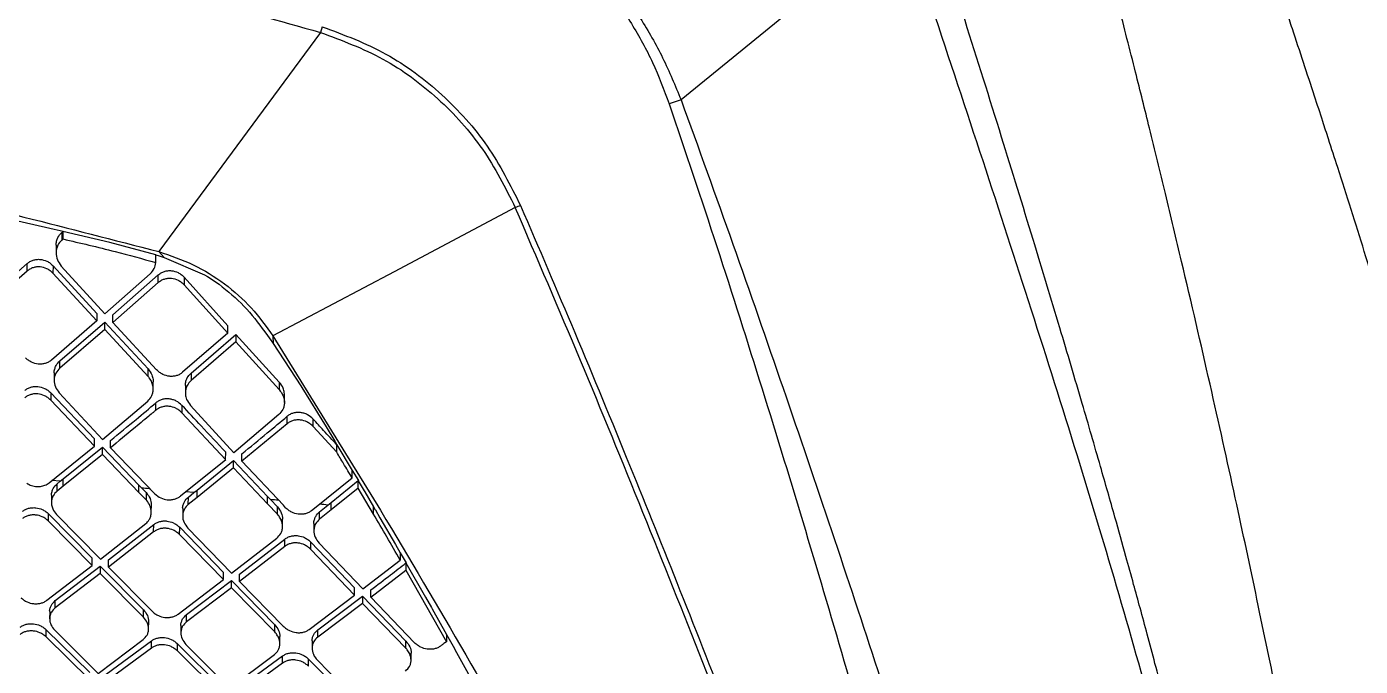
# Model space of a CAD drawing. Extents: x 943 to 1030, y 781 to 934.
# Drawn here: x 1012.041 to 1015.667, y 879.268 to 881.007 of the extents above; entities that cross this region are included whole.
import ezdxf

# ---------------------------------------------------------------- set-up
doc = ezdxf.new("R2010")
doc.units = 0
doc.header["$MEASUREMENT"] = 0
doc.layers.add('1', color=4, linetype='Continuous')

# ---------------------------------------------------------------- blocks, each defined once
blk = doc.blocks.new('AIRA')
at = {"layer": '1', "color": 3, "linetype": 'Continuous', "lineweight": 25}
for p, q in [((71.2456, 78.1326), (70.6428, 77.642)), ((69.6621, 77.8252), (69.2227, 77.2292)), ((69.667, 77.8409), (69.6621, 77.8252)), ((70.6428, 77.642), (70.6104, 77.631)), ((68.8199, 77.3174), (68.9262, 77.293)), ((68.9262, 77.293), (68.9381, 77.2902)), ((68.9381, 77.2902), (68.9623, 77.2846)), ((68.9623, 77.2845), (68.9587, 77.2812)), ((68.9587, 77.2812), (68.9587, 77.2606)), ((68.9621, 77.2843), (68.962, 77.2637)), ((69.0899, 77.2537), (68.9622, 77.2843)), ((68.9435, 77.2465), (68.9434, 77.2259)), ((68.962, 77.2637), (68.9587, 77.2606)), ((69.2147, 77.2202), (69.0899, 77.2537)), ((69.2146, 77.1996), (69.2147, 77.2202)), ((69.2148, 77.2206), (69.2235, 77.2179)), ((69.2227, 77.2292), (69.2375, 77.2133)), ((69.2235, 77.2179), (69.2375, 77.2134)), ((69.2375, 77.2133), (69.3474, 77.1659)), ((68.8644, 77.1762), (68.7411, 77.0677)), ((68.7412, 77.088), (68.8644, 77.1966)), ((68.8644, 77.1762), (68.8644, 77.1966)), ((68.9351, 77.1907), (68.935, 77.1703)), ((69.054, 77.0408), (68.935, 77.1703)), ((68.9351, 77.1908), (69.0541, 77.0611)), ((68.9574, 77.1902), (69.0764, 77.0603)), ((69.0764, 77.0603), (69.1996, 77.1693)), ((69.098, 77.0368), (69.2212, 77.1454)), ((69.0981, 77.0572), (69.2213, 77.1659)), ((69.2212, 77.1454), (69.2213, 77.1659)), ((69.2919, 77.1595), (69.2919, 77.139)), ((69.2919, 77.139), (69.4108, 77.0075)), ((69.292, 77.1596), (69.4109, 77.0279)), ((69.3474, 77.1659), (69.355, 77.1615)), ((69.355, 77.1615), (69.3867, 77.1407)), ((69.0541, 77.0611), (69.054, 77.0408)), ((69.054, 77.0408), (68.9308, 76.9345)), ((68.9537, 76.9326), (69.0757, 77.0377)), ((69.0756, 77.0173), (69.0757, 77.0377)), ((69.0757, 77.0377), (69.1935, 76.9103)), ((69.098, 77.0368), (69.0981, 77.0572)), ((69.2169, 76.9079), (69.098, 77.0368)), ((69.4108, 77.0075), (69.4109, 77.0279)), ((69.0756, 77.0173), (68.9536, 76.9125)), ((69.1934, 76.8901), (69.0756, 77.0173)), ((69.4108, 77.0074), (69.2876, 76.9011)), ((69.3105, 76.899), (69.4325, 77.0041)), ((69.4325, 77.0041), (69.4324, 76.9836)), ((69.5503, 76.8746), (69.4325, 77.0041)), ((69.511, 77.0116), (69.5299, 76.9851)), ((69.5331, 76.9999), (69.8259, 76.526)), ((69.5331, 76.9999), (69.5335, 76.9799)), ((69.4324, 76.9836), (69.3104, 76.8787)), ((69.4324, 76.9836), (69.5502, 76.8543)), ((69.5299, 76.9851), (69.5335, 76.9798)), ((69.5335, 76.9799), (69.6085, 76.8643)), ((68.9536, 76.9125), (68.9537, 76.9326)), ((68.9384, 76.8996), (68.9383, 76.8795)), ((69.1934, 76.8901), (69.1935, 76.9103)), ((69.3105, 76.899), (69.3104, 76.8787)), ((68.9289, 76.8455), (68.9288, 76.8254)), ((68.9289, 76.8455), (69.0478, 76.7205)), ((68.952, 76.8455), (69.0701, 76.7189)), ((69.2074, 76.8554), (69.2075, 76.8756)), ((69.2952, 76.8657), (69.2951, 76.8455)), ((69.5503, 76.8747), (69.5502, 76.8543)), ((69.6085, 76.8643), (69.6113, 76.8597)), ((69.6114, 76.8597), (69.6776, 76.7525)), ((68.9288, 76.8254), (69.0477, 76.7005)), ((69.0701, 76.7189), (69.1925, 76.8228)), ((69.2149, 76.7982), (69.215, 76.8183)), ((69.2857, 76.8113), (69.2856, 76.7911)), ((69.3088, 76.8112), (69.4269, 76.6825)), ((69.5642, 76.8192), (69.5643, 76.8395)), ((69.4045, 76.6642), (69.2856, 76.7911)), ((69.5493, 76.7863), (69.4269, 76.6825)), ((69.5717, 76.7613), (69.5718, 76.7816)), ((69.6424, 76.7536), (69.6425, 76.7739)), ((69.5717, 76.7613), (69.4485, 76.6595)), ((69.7065, 76.6838), (69.6424, 76.7536)), ((69.6776, 76.7525), (69.701, 76.7139)), ((68.9246, 76.6006), (69.0478, 76.7005)), ((68.9628, 76.6114), (69.0695, 76.6979)), ((69.0477, 76.7005), (69.0478, 76.7205)), ((69.0694, 76.6979), (69.1686, 76.5945)), ((69.0694, 76.6779), (69.0695, 76.6979)), ((69.0917, 76.6962), (69.0918, 76.7162)), ((69.701, 76.714), (69.7059, 76.7059)), ((69.7059, 76.7059), (69.7069, 76.7042)), ((69.7065, 76.6838), (69.7066, 76.704)), ((69.7066, 76.704), (69.7486, 76.6341)), ((69.0694, 76.6779), (68.9627, 76.5916)), ((69.1685, 76.5747), (69.0694, 76.6779)), ((69.0917, 76.6962), (69.2107, 76.572)), ((69.2818, 76.5649), (69.4046, 76.6642)), ((69.3268, 76.5809), (69.4263, 76.6612)), ((69.4045, 76.6642), (69.4046, 76.6842)), ((69.4262, 76.6612), (69.5184, 76.5636)), ((69.4262, 76.6412), (69.4263, 76.6612)), ((69.4485, 76.6595), (69.4486, 76.6795)), ((69.4262, 76.6412), (69.3267, 76.561)), ((69.5183, 76.5436), (69.4262, 76.6412)), ((69.4485, 76.6595), (69.5614, 76.5396)), ((69.7485, 76.6139), (69.7486, 76.634)), ((69.7489, 76.6342), (69.7653, 76.6066)), ((68.9163, 76.5953), (68.9246, 76.6006)), ((68.9545, 76.6048), (68.932, 76.6066)), ((68.9462, 76.5784), (68.9463, 76.5982)), ((68.9627, 76.5916), (68.9462, 76.5784)), ((68.9463, 76.5982), (68.9545, 76.6048)), ((68.9546, 76.6049), (68.9628, 76.6114)), ((68.9627, 76.5916), (68.9628, 76.6115)), ((69.1685, 76.5747), (69.1686, 76.5946)), ((69.1686, 76.5945), (69.1764, 76.5865)), ((69.6464, 76.5315), (69.7485, 76.6139)), ((69.6914, 76.5472), (69.7652, 76.6066)), ((69.7649, 76.5863), (69.765, 76.6064)), ((69.765, 76.6065), (69.7811, 76.5792)), ((68.931, 76.5669), (68.9309, 76.5471)), ((69.1764, 76.5865), (69.1884, 76.574)), ((69.1884, 76.574), (69.1883, 76.5541)), ((69.2107, 76.572), (69.2117, 76.571)), ((69.2818, 76.5649), (69.2814, 76.5646)), ((69.3183, 76.5741), (69.2956, 76.5761)), ((69.303, 76.542), (69.3031, 76.5619)), ((69.3267, 76.561), (69.303, 76.542)), ((69.3031, 76.5619), (69.3183, 76.5741)), ((69.3183, 76.5741), (69.3268, 76.5809)), ((69.3267, 76.561), (69.3268, 76.5809)), ((69.5183, 76.5436), (69.5184, 76.5636)), ((69.5184, 76.5636), (69.5263, 76.5552)), ((69.5264, 76.5552), (69.5452, 76.5353)), ((69.7649, 76.5863), (69.6913, 76.5271)), ((69.8065, 76.5158), (69.7649, 76.5863)), ((69.7812, 76.5792), (69.783, 76.5761)), ((69.783, 76.5761), (69.8066, 76.5358)), ((68.9226, 76.4965), (68.9227, 76.5162)), ((68.9227, 76.5163), (69.0417, 76.3956)), ((69.2024, 76.5209), (69.2025, 76.5407)), ((69.2878, 76.5305), (69.2877, 76.5106)), ((69.5451, 76.5153), (69.5183, 76.5436)), ((69.5451, 76.5153), (69.5452, 76.5353)), ((69.5675, 76.5331), (69.5614, 76.5396)), ((69.6382, 76.525), (69.6463, 76.5315)), ((69.6913, 76.5271), (69.6598, 76.502)), ((69.6598, 76.502), (69.6599, 76.522)), ((69.6599, 76.522), (69.6827, 76.5402)), ((69.6827, 76.5402), (69.6914, 76.5472)), ((69.6913, 76.5271), (69.6914, 76.5471)), ((69.8065, 76.5158), (69.8066, 76.5358)), ((69.8066, 76.5358), (69.8115, 76.5274)), ((69.8116, 76.5273), (69.8242, 76.5057)), ((69.0416, 76.376), (68.9226, 76.4965)), ((68.945, 76.5142), (69.0639, 76.3933)), ((69.064, 76.3933), (69.1871, 76.4897)), ((69.0857, 76.3911), (69.2088, 76.4872)), ((69.2087, 76.4674), (69.2088, 76.4872)), ((69.2794, 76.4599), (69.2795, 76.4796)), ((69.2795, 76.4797), (69.3985, 76.3572)), ((69.5592, 76.4817), (69.5593, 76.5016)), ((69.6446, 76.4905), (69.6445, 76.4706)), ((69.8242, 76.5056), (69.8662, 76.4331)), ((69.2087, 76.4674), (69.0856, 76.3714)), ((69.3984, 76.3374), (69.2794, 76.4599)), ((69.3018, 76.4775), (69.4207, 76.3546)), ((69.4208, 76.3546), (69.5439, 76.4504)), ((69.4425, 76.3521), (69.5656, 76.4477)), ((69.5655, 76.4278), (69.5656, 76.4476)), ((69.5655, 76.4278), (69.4424, 76.3324)), ((69.6362, 76.4195), (69.6363, 76.4393)), ((69.7552, 76.2951), (69.6362, 76.4195)), ((69.6363, 76.4394), (69.7553, 76.3149)), ((69.6585, 76.437), (69.7775, 76.3122)), ((69.8662, 76.433), (69.8792, 76.4105)), ((69.8792, 76.4104), (69.8791, 76.3905)), ((69.8795, 76.4106), (69.8952, 76.3831)), ((68.9184, 76.2814), (69.0416, 76.376)), ((68.9413, 76.2804), (69.0633, 76.3738)), ((69.0416, 76.376), (69.0417, 76.3956)), ((69.0633, 76.3738), (69.0632, 76.3541)), ((69.0633, 76.3738), (69.1811, 76.2553)), ((69.0856, 76.3714), (69.0857, 76.3911)), ((69.0856, 76.3714), (69.2046, 76.2514)), ((69.7775, 76.3121), (69.8791, 76.3905)), ((69.8949, 76.383), (69.9478, 76.29)), ((69.8949, 76.383), (69.8949, 76.363)), ((69.0632, 76.3541), (68.9412, 76.2608)), ((69.1811, 76.2357), (69.0632, 76.3541)), ((69.2752, 76.2437), (69.3984, 76.3374)), ((69.2981, 76.2424), (69.4201, 76.335)), ((69.3984, 76.3374), (69.3985, 76.3572)), ((69.42, 76.3153), (69.4201, 76.335)), ((69.4201, 76.335), (69.5379, 76.2147)), ((69.4424, 76.3324), (69.4424, 76.3522)), ((69.7991, 76.2896), (69.8949, 76.363)), ((69.8949, 76.363), (70.0047, 76.1686)), ((69.42, 76.3153), (69.298, 76.2228)), ((69.5378, 76.1951), (69.42, 76.3153)), ((69.4424, 76.3324), (69.5613, 76.2107)), ((69.7552, 76.2951), (69.7553, 76.3149)), ((69.7991, 76.2896), (69.7992, 76.3094)), ((68.9412, 76.2608), (68.9413, 76.2804)), ((69.632, 76.2021), (69.7552, 76.2951)), ((69.7768, 76.2726), (69.6548, 76.181)), ((69.6549, 76.2006), (69.7769, 76.2924)), ((69.7769, 76.2924), (69.7768, 76.2726)), ((69.8946, 76.1507), (69.7768, 76.2726)), ((69.7769, 76.2924), (69.8947, 76.1704)), ((69.9181, 76.166), (69.7991, 76.2896)), ((69.9478, 76.2899), (69.9638, 76.2615)), ((68.9261, 76.2505), (68.926, 76.2309)), ((69.1811, 76.2357), (69.1811, 76.2553)), ((69.298, 76.2228), (69.2981, 76.2424)), ((69.9639, 76.2615), (69.966, 76.2577)), ((69.966, 76.2577), (70.0048, 76.1884)), ((68.9165, 76.1817), (68.9166, 76.2011)), ((68.9166, 76.2011), (69.0356, 76.0848)), ((68.9397, 76.1997), (69.0579, 76.0818)), ((69.1951, 76.2038), (69.1952, 76.2234)), ((69.2829, 76.2125), (69.2828, 76.193)), ((69.5378, 76.1951), (69.5379, 76.2147)), ((69.6548, 76.181), (69.6549, 76.2006)), ((69.0355, 76.0654), (68.9165, 76.1817)), ((69.0579, 76.0818), (69.1802, 76.1744)), ((69.0796, 76.0801), (69.2027, 76.171)), ((69.2026, 76.1515), (69.2027, 76.171)), ((69.2733, 76.1437), (69.2734, 76.1632)), ((69.2734, 76.1632), (69.3924, 76.0453)), ((69.2965, 76.1615), (69.4146, 76.042)), ((69.5519, 76.163), (69.552, 76.1826)), ((69.6397, 76.1708), (69.6396, 76.1512)), ((69.8946, 76.1507), (69.8947, 76.1704)), ((70.0048, 76.1884), (70.0047, 76.1686)), ((70.0052, 76.1885), (70.0264, 76.1505)), ((69.2026, 76.1515), (69.0795, 76.0607)), ((69.3923, 76.0258), (69.2733, 76.1437)), ((69.4146, 76.042), (69.537, 76.1335)), ((69.4364, 76.0402), (69.5595, 76.13)), ((69.5594, 76.1104), (69.5595, 76.13)), ((69.6301, 76.1214), (69.7491, 76.0019)), ((69.6301, 76.1018), (69.6301, 76.1214)), ((69.6533, 76.1194), (69.7714, 75.9984)), ((69.9086, 76.1182), (69.9087, 76.1379)), ((70.0264, 76.1504), (70.0281, 76.1473)), ((70.0281, 76.1473), (70.0965, 76.0235)), ((69.5594, 76.1104), (69.4363, 76.0207))]:
    blk.add_line(p, q, dxfattribs=at)
at = {"layer": '1', "color": 3, "linetype": 'Continuous', "lineweight": 25, "flags": 128}
blk.add_lwpolyline([(70.1919, 77.3494), (69.8625, 77.1746), (69.5331, 76.9999)], dxfattribs=at)
at = {"layer": '1', "color": 3, "linetype": 'Continuous', "lineweight": 25}
for points, knots in [([(72.8363, 76.9087), (72.8017, 77.0315), (72.7321, 77.278), (72.6174, 77.6528), (72.4773, 78.0936), (72.311, 78.5977), (72.1818, 78.9745), (72.1176, 79.1619)], [0, 0, 0, 0, 0.164983, 0.331327, 0.500103, 0.751328, 1, 1, 1, 1]), ([(72.6042, 76.8881), (72.593, 76.926), (72.5705, 77.0018), (72.536, 77.1157), (72.5008, 77.2296), (72.4649, 77.3437), (72.4323, 77.4457), (72.4065, 77.5255), (72.3855, 77.5903), (72.3629, 77.6594), (72.3353, 77.7434), (72.3097, 77.8207), (72.2873, 77.8881), (72.2669, 77.9491), (72.2425, 78.0219), (72.2083, 78.1234), (72.1665, 78.2467), (72.1182, 78.3879), (72.0706, 78.5262), (72.0227, 78.6647), (71.9744, 78.8033), (71.9258, 78.9422), (71.8932, 79.0348), (71.8769, 79.0812)], [0, 0, 0, 0, 0.052542, 0.104953, 0.15728, 0.209567, 0.261859, 0.297373, 0.319063, 0.350651, 0.392144, 0.43394, 0.456399, 0.484184, 0.517292, 0.555735, 0.62264, 0.685362, 0.74814, 0.810985, 0.873905, 0.936908, 1, 1, 1, 1]), ([(72.3145, 75.7655), (72.2983, 75.847), (72.266, 76.0096), (72.2104, 76.2779), (72.1494, 76.5635), (72.0814, 76.8703), (72.0169, 77.1493), (71.9609, 77.3835), (71.919, 77.5554), (71.8763, 77.7268), (71.8294, 77.911), (71.7843, 78.0841), (71.7441, 78.2348), (71.7137, 78.3475), (71.6848, 78.4529), (71.6594, 78.5445), (71.6371, 78.6235), (71.6199, 78.6882), (71.6035, 78.7495), (71.5928, 78.7887), (71.5868, 78.8106)], [0, 0, 0, 0, 0.102682, 0.205033, 0.303307, 0.408081, 0.516274, 0.574525, 0.62979, 0.676516, 0.732184, 0.797313, 0.831734, 0.866162, 0.896989, 0.924402, 0.946405, 0.965858, 0.981014, 1, 1, 1, 1]), ([(62.8062, 77.9231), (63.0316, 77.9802), (63.482, 78.0945), (64.1681, 78.2206), (64.8582, 78.3127), (65.5503, 78.3662), (66.2421, 78.3772), (66.9328, 78.3456), (67.6226, 78.2726), (68.3093, 78.1603), (68.9914, 78.0149), (69.4385, 77.8885), (69.6621, 77.8252)], [0, 0, 0, 0, 0.100345, 0.20059, 0.300906, 0.400755, 0.500092, 0.599382, 0.699069, 0.799349, 0.899659, 1, 1, 1, 1]), ([(69.949, 78.3171), (69.989, 78.3032), (70.0688, 78.2754), (70.1806, 78.2153), (70.284, 78.1433), (70.3779, 78.0595), (70.4613, 77.9663), (70.5335, 77.8649), (70.5954, 77.7567), (70.6269, 77.6804), (70.6428, 77.642)], [0, 0, 0, 0, 0.125246, 0.249889, 0.375058, 0.499447, 0.624439, 0.749005, 0.873563, 1, 1, 1, 1]), ([(69.9405, 78.289), (69.9795, 78.276), (70.0575, 78.25), (70.1666, 78.1924), (70.2677, 78.1228), (70.3592, 78.0413), (70.4402, 77.95), (70.5094, 77.8502), (70.5681, 77.744), (70.5963, 77.6688), (70.6104, 77.631)], [0, 0, 0, 0, 0.124909, 0.249366, 0.374618, 0.499197, 0.624504, 0.749327, 0.874058, 1, 1, 1, 1]), ([(72.2904, 74.1771), (72.2889, 74.2167), (72.2857, 74.2977), (72.2716, 74.4461), (72.2521, 74.605), (72.2277, 74.7687), (72.1998, 74.9328), (72.1648, 75.1191), (72.1225, 75.3243), (72.0732, 75.5435), (72.0254, 75.7431), (71.9858, 75.9008), (71.9549, 76.0208), (71.9322, 76.107), (71.9112, 76.186), (71.8918, 76.2577), (71.8725, 76.3282), (71.8499, 76.4102), (71.82, 76.5168), (71.7806, 76.6552), (71.7309, 76.8264), (71.67, 77.0318), (71.5971, 77.2729), (71.5113, 77.5514), (71.4151, 77.8582), (71.346, 78.075), (71.3113, 78.1841)], [0, 0, 0, 0, 0.05657, 0.115809, 0.171246, 0.2232, 0.271872, 0.317395, 0.379899, 0.435168, 0.483131, 0.525207, 0.546718, 0.566407, 0.58429, 0.60038, 0.614688, 0.631431, 0.654814, 0.684826, 0.721471, 0.764772, 0.814782, 0.871614, 0.935425, 1, 1, 1, 1]), ([(71.2457, 78.1326), (71.2927, 77.9911), (71.3867, 77.7087), (71.5224, 77.2969), (71.6513, 76.896), (71.7716, 76.5074), (71.882, 76.1308), (71.9811, 75.7678), (72.0672, 75.4214), (72.1382, 75.0962), (72.1888, 74.822), (72.2225, 74.5941), (72.2434, 74.4079), (72.2553, 74.2395), (72.2563, 74.1489), (72.2568, 74.1036)], [0, 0, 0, 0, 0.083389, 0.166545, 0.249266, 0.331863, 0.414655, 0.498053, 0.581911, 0.665729, 0.748937, 0.811246, 0.87376, 0.936869, 1, 1, 1, 1]), ([(69.6621, 77.8252), (69.7202, 77.8037), (69.8367, 77.7606), (69.9856, 77.6488), (70.11, 77.5116), (70.1645, 77.4036), (70.1919, 77.3494)], [0, 0, 0, 0, 0.2483154, 0.4979255, 0.7477649, 1, 1, 1, 1]), ([(69.667, 77.8409), (69.7263, 77.8187), (69.845, 77.7742), (69.9966, 77.6596), (70.1231, 77.5196), (70.1785, 77.4097), (70.2064, 77.3545)], [0, 0, 0, 0, 0.249093, 0.498766, 0.748345, 1, 1, 1, 1]), ([(63.2283, 77.3166), (63.4746, 77.3733), (63.9672, 77.4865), (64.7177, 77.5975), (65.4732, 77.6638), (66.2315, 77.6787), (66.9891, 77.6412), (67.7423, 77.5527), (68.4891, 77.4199), (68.9782, 77.2927), (69.2227, 77.2292)], [0, 0, 0, 0, 0.125001, 0.250001, 0.375003, 0.499997, 0.624991, 0.749994, 0.874996, 1, 1, 1, 1]), ([(70.6428, 77.642), (70.6902, 77.5111), (70.7849, 77.2489), (70.9208, 76.8576), (71.0528, 76.4699), (71.1787, 76.0884), (71.2987, 75.716), (71.4025, 75.3869), (71.4914, 75.1046), (71.5662, 74.8688), (71.6346, 74.6561), (71.6974, 74.4715), (71.7528, 74.314), (71.801, 74.1819), (71.8428, 74.0701), (71.8669, 74.0097), (71.8789, 73.9795)], [0, 0, 0, 0, 0.082589, 0.165416, 0.24837, 0.331192, 0.414034, 0.497446, 0.560621, 0.623393, 0.686188, 0.749611, 0.812567, 0.875073, 0.937549, 1, 1, 1, 1]), ([(70.6104, 77.631), (70.6541, 77.5016), (70.7416, 77.2427), (70.864, 76.8554), (70.9818, 76.4709), (71.0935, 76.0919), (71.2005, 75.7213), (71.2942, 75.393), (71.3766, 75.1101), (71.4482, 74.8729), (71.5165, 74.6581), (71.5817, 74.4711), (71.6423, 74.3126), (71.6976, 74.1805), (71.7487, 74.0701), (71.7785, 74.0104), (71.7933, 73.9805)], [0, 0, 0, 0, 0.082411, 0.164951, 0.247638, 0.330248, 0.412935, 0.496232, 0.559503, 0.622548, 0.685579, 0.749219, 0.81255, 0.875197, 0.937632, 1, 1, 1, 1]), ([(70.2064, 77.3544), (70.2039, 77.3535), (70.1991, 77.3517), (70.1943, 77.3502), (70.1919, 77.3494)], [0, 0, 0, 0, 0.4999981, 1, 1, 1, 1]), ([(70.2064, 77.3544), (70.2559, 77.2393), (70.3574, 77.0031), (70.5013, 76.6536), (70.6434, 76.301), (70.7779, 75.9581), (70.9059, 75.6264), (71.0039, 75.3709), (71.0759, 75.1841), (71.1249, 75.0567), (71.1724, 74.9338), (71.2179, 74.8171), (71.2618, 74.7084), (71.3034, 74.6062), (71.3414, 74.5114), (71.378, 74.4244), (71.411, 74.3495), (71.4399, 74.2857), (71.4663, 74.2269), (71.4909, 74.173), (71.5179, 74.1175), (71.5468, 74.0664), (71.5616, 74.034), (71.5683, 74.0192)], [0, 0, 0, 0, 0.082249, 0.168725, 0.250938, 0.337838, 0.421226, 0.501438, 0.538138, 0.573957, 0.608923, 0.645818, 0.681064, 0.714276, 0.751294, 0.786327, 0.81865, 0.848238, 0.87506, 0.90615, 0.934321, 0.970126, 1, 1, 1, 1]), ([(71.5678, 74.0192), (71.5511, 74.0508), (71.5177, 74.114), (71.4614, 74.2277), (71.3984, 74.3592), (71.3289, 74.5117), (71.2561, 74.6873), (71.1749, 74.8853), (71.0934, 75.1003), (70.9878, 75.3734), (70.8589, 75.7101), (70.7035, 76.1101), (70.5405, 76.5191), (70.3708, 76.9329), (70.2515, 77.2106), (70.1919, 77.3493)], [0, 0, 0, 0, 0.0625609, 0.1250947, 0.1873823, 0.2497889, 0.3127537, 0.3763096, 0.4391244, 0.5016072, 0.6016991, 0.7016111, 0.8011802, 0.9006685, 1, 1, 1, 1]), ([(68.9435, 77.2465), (68.9435, 77.2466), (68.943, 77.2505), (68.9447, 77.2578), (68.9486, 77.2699), (68.9549, 77.2769), (68.9587, 77.2812)], [0, 0, 0, 0, 0.010028, 0.302761, 0.565379, 1, 1, 1, 1]), ([(68.9587, 77.2606), (68.9547, 77.2561), (68.946, 77.2462), (68.9422, 77.2268), (68.9454, 77.2067), (68.9534, 77.1957), (68.9574, 77.1902)], [0, 0, 0, 0, 0.227839, 0.497931, 0.749631, 1, 1, 1, 1]), ([(68.962, 77.2637), (69.0093, 77.2527), (69.094, 77.2331), (69.1777, 77.2098), (69.2146, 77.1996)], [0, 0, 0, 0, 0.559001, 1, 1, 1, 1]), ([(68.8644, 77.1966), (68.867, 77.1987), (68.872, 77.2026), (68.8811, 77.2064), (68.8906, 77.2084), (68.9034, 77.2085), (68.9162, 77.2049), (68.9276, 77.1981), (68.9326, 77.1933), (68.9351, 77.1908)], [0, 0, 0, 0, 0.128784, 0.254115, 0.376834, 0.498004, 0.732893, 0.862307, 1, 1, 1, 1]), ([(69.2227, 77.2292), (69.2545, 77.2184), (69.3181, 77.1969), (69.4029, 77.1435), (69.4773, 77.0783), (69.5145, 77.026), (69.5331, 76.9999)], [0, 0, 0, 0, 0.249972, 0.499969, 0.74998, 1, 1, 1, 1]), ([(68.935, 77.1703), (68.9325, 77.1728), (68.9275, 77.1776), (68.9161, 77.1844), (68.9033, 77.188), (68.8905, 77.1879), (68.881, 77.1859), (68.8719, 77.1821), (68.8669, 77.1782), (68.8643, 77.1762)], [0, 0, 0, 0, 0.137791, 0.267236, 0.501958, 0.622859, 0.745749, 0.871184, 1, 1, 1, 1]), ([(69.1996, 77.1693), (69.2035, 77.1736), (69.2115, 77.1824), (69.2136, 77.1938), (69.2146, 77.1996)], [0, 0, 0, 0, 0.4953172, 1, 1, 1, 1]), ([(69.2213, 77.1659), (69.2238, 77.1679), (69.2289, 77.1719), (69.2379, 77.1757), (69.2475, 77.1777), (69.2603, 77.1777), (69.273, 77.1739), (69.2845, 77.167), (69.2894, 77.1621), (69.292, 77.1596)], [0, 0, 0, 0, 0.128694, 0.253981, 0.376762, 0.498226, 0.732464, 0.861951, 1, 1, 1, 1]), ([(69.2212, 77.1454), (69.2237, 77.1474), (69.2288, 77.1513), (69.2378, 77.1551), (69.2474, 77.1571), (69.2602, 77.1571), (69.2729, 77.1533), (69.2844, 77.1464), (69.2893, 77.1415), (69.2919, 77.139)], [0, 0, 0, 0, 0.128492, 0.253719, 0.376576, 0.497608, 0.7319, 0.861607, 1, 1, 1, 1]), ([(69.3867, 77.1407), (69.4101, 77.1215), (69.4572, 77.0829), (69.493, 77.0354), (69.511, 77.0116)], [0, 0, 0, 0, 0.498154, 1, 1, 1, 1]), ([(68.9308, 76.9345), (68.9283, 76.9326), (68.9232, 76.9288), (68.9142, 76.9252), (68.9047, 76.9233), (68.8918, 76.9233), (68.8791, 76.927), (68.8676, 76.9336), (68.8626, 76.9383), (68.8601, 76.9407)], [0, 0, 0, 0, 0.127056, 0.252097, 0.375858, 0.499094, 0.733903, 0.86298, 1, 1, 1, 1]), ([(68.9385, 76.8996), (68.9385, 76.8998), (68.9379, 76.9035), (68.9396, 76.9103), (68.9435, 76.9219), (68.9497, 76.9285), (68.9537, 76.9326)], [0, 0, 0, 0, 0.014572, 0.300015, 0.55946, 1, 1, 1, 1]), ([(68.9536, 76.9125), (68.9496, 76.9082), (68.941, 76.8989), (68.9371, 76.8804), (68.9402, 76.8613), (68.9481, 76.8508), (68.952, 76.8455)], [0, 0, 0, 0, 0.23121, 0.498605, 0.749523, 1, 1, 1, 1]), ([(69.1925, 76.8228), (69.1964, 76.827), (69.2025, 76.8336), (69.2066, 76.8452), (69.2075, 76.8525), (69.2074, 76.858), (69.2069, 76.8642), (69.2044, 76.8741), (69.199, 76.8834), (69.1948, 76.8887), (69.1935, 76.89), (69.1934, 76.8901)], [0, 0, 0, 0, 0.224869, 0.355398, 0.497971, 0.525518, 0.576514, 0.748473, 0.929616, 0.992798, 1, 1, 1, 1]), ([(69.1935, 76.9103), (69.1974, 76.9051), (69.204, 76.8963), (69.2072, 76.8839), (69.2074, 76.8777), (69.2075, 76.8756)], [0, 0, 0, 0, 0.496083, 0.828787, 1, 1, 1, 1]), ([(69.2876, 76.9011), (69.2851, 76.8992), (69.2801, 76.8954), (69.2711, 76.8918), (69.2615, 76.89), (69.2486, 76.8901), (69.2359, 76.8939), (69.2244, 76.9007), (69.2195, 76.9055), (69.2169, 76.9079)], [0, 0, 0, 0, 0.126648, 0.251458, 0.375222, 0.49875, 0.732968, 0.862318, 1, 1, 1, 1]), ([(69.3104, 76.8787), (69.3065, 76.8745), (69.3003, 76.8679), (69.2961, 76.8563), (69.2951, 76.8494), (69.2951, 76.8453), (69.2951, 76.8435), (69.2955, 76.8375), (69.2981, 76.8256), (69.3049, 76.8165), (69.3088, 76.8112)], [0, 0, 0, 0, 0.223988, 0.354978, 0.498595, 0.506502, 0.521139, 0.570596, 0.749813, 1, 1, 1, 1]), ([(69.2952, 76.8657), (69.2952, 76.866), (69.2952, 76.8698), (69.2963, 76.8768), (69.3005, 76.8883), (69.3066, 76.8948), (69.3105, 76.899)], [0, 0, 0, 0, 0.0218, 0.305734, 0.563448, 1, 1, 1, 1]), ([(68.9288, 76.8254), (68.9262, 76.8278), (68.9212, 76.8325), (68.9097, 76.8391), (68.897, 76.8427), (68.8843, 76.8428), (68.8747, 76.8409), (68.8657, 76.8374), (68.8606, 76.8337), (68.8581, 76.8318)], [0, 0, 0, 0, 0.138102, 0.267632, 0.501317, 0.623363, 0.746938, 0.872262, 1, 1, 1, 1]), ([(68.8582, 76.8519), (68.8607, 76.8538), (68.8658, 76.8575), (68.8748, 76.861), (68.8843, 76.8628), (68.8971, 76.8628), (68.9098, 76.8592), (68.9213, 76.8526), (68.9263, 76.8479), (68.9289, 76.8455)], [0, 0, 0, 0, 0.127648, 0.252807, 0.376147, 0.498552, 0.732466, 0.861986, 1, 1, 1, 1]), ([(69.5502, 76.8543), (69.5542, 76.8489), (69.5608, 76.84), (69.5638, 76.8275), (69.5645, 76.8177), (69.5634, 76.8089), (69.5594, 76.7972), (69.5532, 76.7905), (69.5493, 76.7863)], [0, 0, 0, 0, 0.251183, 0.415925, 0.501899, 0.644254, 0.774716, 1, 1, 1, 1]), ([(69.5643, 76.8395), (69.5643, 76.8395), (69.5646, 76.8416), (69.5637, 76.8479), (69.561, 76.8603), (69.5543, 76.8693), (69.5503, 76.8747)], [0, 0, 0, 0, 0.000087, 0.171339, 0.499583, 1, 1, 1, 1]), ([(69.0918, 76.7162), (69.1148, 76.7351), (69.1559, 76.7689), (69.197, 76.8032), (69.215, 76.8183)], [0, 0, 0, 0, 0.56, 1, 1, 1, 1]), ([(69.2856, 76.7911), (69.283, 76.7936), (69.278, 76.7984), (69.2665, 76.8051), (69.2538, 76.8088), (69.2409, 76.809), (69.2311, 76.8071), (69.2222, 76.8036), (69.2173, 76.8), (69.2149, 76.7982)], [0, 0, 0, 0, 0.138751, 0.268542, 0.501595, 0.626291, 0.752773, 0.880722, 1, 1, 1, 1]), ([(69.2857, 76.8113), (69.2808, 76.8156), (69.2734, 76.8221), (69.2609, 76.827), (69.2511, 76.829), (69.2412, 76.8292), (69.2316, 76.8274), (69.2225, 76.8239), (69.2175, 76.8202), (69.215, 76.8183)], [0, 0, 0, 0, 0.248922, 0.377208, 0.498893, 0.624576, 0.749169, 0.872663, 1, 1, 1, 1]), ([(69.4046, 76.6842), (69.3824, 76.7079), (69.3427, 76.7502), (69.3031, 76.7926), (69.2857, 76.8113)], [0, 0, 0, 0, 0.56, 1, 1, 1, 1]), ([(69.2149, 76.7982), (69.2126, 76.7962), (69.2061, 76.7907), (69.1857, 76.7738), (69.147, 76.7416), (69.1124, 76.7132), (69.0917, 76.6962)], [0, 0, 0, 0, 0.056897, 0.158738, 0.497267, 1, 1, 1, 1]), ([(69.4486, 76.6795), (69.4717, 76.6984), (69.5128, 76.7322), (69.5538, 76.7665), (69.5718, 76.7815)], [0, 0, 0, 0, 0.5600002, 1, 1, 1, 1]), ([(69.6424, 76.7536), (69.6398, 76.7561), (69.6348, 76.761), (69.6233, 76.7678), (69.6107, 76.7717), (69.5979, 76.772), (69.5883, 76.7703), (69.5793, 76.7668), (69.5743, 76.7632), (69.5717, 76.7613)], [0, 0, 0, 0, 0.139448, 0.269545, 0.502085, 0.624486, 0.748099, 0.873011, 1, 1, 1, 1]), ([(69.6425, 76.7739), (69.6376, 76.7783), (69.6303, 76.7849), (69.6178, 76.7899), (69.608, 76.7921), (69.5981, 76.7923), (69.5884, 76.7906), (69.5794, 76.7871), (69.5743, 76.7834), (69.5718, 76.7816)], [0, 0, 0, 0, 0.24898, 0.377409, 0.498886, 0.624703, 0.749132, 0.872736, 1, 1, 1, 1]), ([(69.7066, 76.7041), (69.6946, 76.7171), (69.6732, 76.7404), (69.6519, 76.7637), (69.6425, 76.7739)], [0, 0, 0, 0, 0.56, 1, 1, 1, 1]), ([(69.7485, 76.6139), (69.7407, 76.6269), (69.7268, 76.6503), (69.7127, 76.6736), (69.7065, 76.6838)], [0, 0, 0, 0, 0.560014, 1, 1, 1, 1]), ([(68.8635, 76.5994), (68.8678, 76.5971), (68.8763, 76.5925), (68.8905, 76.59), (68.9043, 76.5906), (68.9123, 76.5938), (68.9163, 76.5953)], [0, 0, 0, 0, 0.265265, 0.519148, 0.763403, 1, 1, 1, 1]), ([(68.9311, 76.5669), (68.9311, 76.5669), (68.9304, 76.5703), (68.9322, 76.5768), (68.936, 76.5879), (68.9423, 76.5942), (68.9463, 76.5982)], [0, 0, 0, 0, 0.006877, 0.289671, 0.549543, 1, 1, 1, 1]), ([(68.9462, 76.5784), (68.9422, 76.5744), (68.936, 76.5681), (68.9318, 76.557), (68.9307, 76.5485), (68.9313, 76.5392), (68.9344, 76.5275), (68.941, 76.5192), (68.945, 76.5142)], [0, 0, 0, 0, 0.227507, 0.358585, 0.501124, 0.590786, 0.751081, 1, 1, 1, 1]), ([(69.1883, 76.5541), (69.1846, 76.558), (69.178, 76.5648), (69.1714, 76.5717), (69.1685, 76.5747)], [0, 0, 0, 0, 0.559999, 1, 1, 1, 1]), ([(69.1987, 76.5846), (69.198, 76.5846), (69.1906, 76.5853), (69.1832, 76.5859), (69.1764, 76.5865)], [0, 0, 0, 0, 0.08635, 1, 1, 1, 1]), ([(69.1871, 76.4897), (69.1907, 76.4931), (69.1968, 76.4989), (69.2013, 76.5101), (69.2032, 76.5228), (69.2001, 76.538), (69.1933, 76.5489), (69.1889, 76.5536), (69.1883, 76.5541)], [0, 0, 0, 0, 0.204499, 0.341355, 0.501379, 0.7506, 0.97047, 1, 1, 1, 1]), ([(69.1884, 76.574), (69.1925, 76.5688), (69.2006, 76.5586), (69.2018, 76.5467), (69.2024, 76.5407)], [0, 0, 0, 0, 0.503354, 1, 1, 1, 1]), ([(69.2117, 76.571), (69.217, 76.5668), (69.2269, 76.5588), (69.2433, 76.5546), (69.2561, 76.5544), (69.2657, 76.5562), (69.2743, 76.5595), (69.279, 76.5629), (69.2814, 76.5646)], [0, 0, 0, 0, 0.26494, 0.497759, 0.629944, 0.757265, 0.880376, 1, 1, 1, 1]), ([(69.2879, 76.5305), (69.2878, 76.5305), (69.2871, 76.5339), (69.289, 76.5404), (69.2927, 76.5516), (69.2991, 76.5579), (69.3031, 76.5619)], [0, 0, 0, 0, 0.003547, 0.286461, 0.546901, 1, 1, 1, 1]), ([(69.5487, 76.5531), (69.5484, 76.5531), (69.541, 76.5538), (69.5336, 76.5545), (69.5264, 76.5552)], [0, 0, 0, 0, 0.031997, 1, 1, 1, 1]), ([(68.852, 76.5231), (68.8545, 76.5248), (68.8596, 76.5284), (68.8686, 76.5316), (68.8782, 76.5333), (68.891, 76.5331), (68.9036, 76.5295), (68.9151, 76.5232), (68.9201, 76.5186), (68.9227, 76.5163)], [0, 0, 0, 0, 0.126948, 0.252454, 0.377043, 0.501414, 0.732654, 0.861822, 1, 1, 1, 1]), ([(69.303, 76.542), (69.299, 76.538), (69.2928, 76.5317), (69.2886, 76.5205), (69.287, 76.5083), (69.2899, 76.4927), (69.2978, 76.4825), (69.3018, 76.4774)], [0, 0, 0, 0, 0.228407, 0.359359, 0.501415, 0.750649, 1, 1, 1, 1]), ([(69.5452, 76.5353), (69.5493, 76.5301), (69.5574, 76.5197), (69.5586, 76.5076), (69.5592, 76.5016)], [0, 0, 0, 0, 0.504173, 1, 1, 1, 1]), ([(69.6382, 76.525), (69.6357, 76.5232), (69.6306, 76.5197), (69.6216, 76.5165), (69.6119, 76.5149), (69.5991, 76.5154), (69.5865, 76.5193), (69.5751, 76.5259), (69.5701, 76.5307), (69.5675, 76.5331)], [0, 0, 0, 0, 0.125302, 0.250179, 0.375304, 0.501347, 0.732339, 0.861581, 1, 1, 1, 1]), ([(69.6447, 76.4905), (69.6447, 76.4906), (69.644, 76.4941), (69.6458, 76.5007), (69.6496, 76.5118), (69.6559, 76.518), (69.6599, 76.522)], [0, 0, 0, 0, 0.012562, 0.293029, 0.551117, 1, 1, 1, 1]), ([(69.6827, 76.5402), (69.6752, 76.541), (69.6676, 76.5417), (69.66, 76.5424), (69.66, 76.5424)], [0, 0, 0, 0, 0.987409, 1, 1, 1, 1]), ([(69.8259, 76.526), (69.9039, 76.3947), (70.0603, 76.1314), (70.2778, 75.7453), (70.4826, 75.3741), (70.6519, 75.0618), (70.7898, 74.8077), (70.8996, 74.6071), (71.0017, 74.4238), (71.0959, 74.2603), (71.1828, 74.1161), (71.2327, 74.0413), (71.2576, 74.004)], [0, 0, 0, 0, 0.1280884, 0.2568048, 0.3836102, 0.5088305, 0.5930086, 0.6749207, 0.7545369, 0.8369035, 0.9186293, 1, 1, 1, 1]), ([(68.9226, 76.4965), (68.92, 76.4989), (68.915, 76.5035), (68.9035, 76.5098), (68.8908, 76.5134), (68.8781, 76.5135), (68.8685, 76.5119), (68.8595, 76.5086), (68.8545, 76.5051), (68.8519, 76.5034)], [0, 0, 0, 0, 0.138361, 0.267738, 0.499458, 0.622846, 0.747471, 0.873015, 1, 1, 1, 1]), ([(69.2088, 76.4872), (69.2113, 76.489), (69.2164, 76.4924), (69.2254, 76.4957), (69.235, 76.4972), (69.2477, 76.4969), (69.2604, 76.4932), (69.2718, 76.4867), (69.2769, 76.4821), (69.2795, 76.4797)], [0, 0, 0, 0, 0.12634, 0.251447, 0.375887, 0.500259, 0.731117, 0.860813, 1, 1, 1, 1]), ([(69.5439, 76.4504), (69.5478, 76.4542), (69.554, 76.4603), (69.5582, 76.4715), (69.56, 76.484), (69.5571, 76.4975), (69.551, 76.5086), (69.5467, 76.5135), (69.5451, 76.5153)], [0, 0, 0, 0, 0.219588, 0.352444, 0.500739, 0.749972, 0.909674, 1, 1, 1, 1]), ([(69.6598, 76.502), (69.6558, 76.498), (69.6495, 76.4917), (69.6454, 76.4804), (69.6438, 76.4682), (69.6467, 76.4524), (69.6546, 76.4421), (69.6585, 76.437)], [0, 0, 0, 0, 0.22909, 0.359745, 0.501114, 0.75066, 1, 1, 1, 1]), ([(69.8791, 76.3905), (69.8669, 76.4116), (69.8429, 76.4534), (69.8185, 76.4951), (69.8065, 76.5158)], [0, 0, 0, 0, 0.5066, 1, 1, 1, 1]), ([(69.2794, 76.4599), (69.2768, 76.4623), (69.2717, 76.4669), (69.2603, 76.4734), (69.2477, 76.4771), (69.2349, 76.4774), (69.2253, 76.4759), (69.2163, 76.4726), (69.2113, 76.4692), (69.2087, 76.4674)], [0, 0, 0, 0, 0.139303, 0.269048, 0.499791, 0.623474, 0.748207, 0.873528, 1, 1, 1, 1]), ([(69.5656, 76.4477), (69.5681, 76.4494), (69.5732, 76.4528), (69.5822, 76.456), (69.5919, 76.4575), (69.6046, 76.457), (69.6172, 76.4532), (69.6286, 76.4466), (69.6337, 76.4418), (69.6363, 76.4394)], [0, 0, 0, 0, 0.12614, 0.251296, 0.37608, 0.50119, 0.730542, 0.860264, 1, 1, 1, 1]), ([(69.6362, 76.4195), (69.6336, 76.4219), (69.6285, 76.4267), (69.617, 76.4333), (69.6044, 76.4372), (69.5918, 76.4376), (69.5821, 76.4361), (69.5731, 76.433), (69.568, 76.4295), (69.5655, 76.4278)], [0, 0, 0, 0, 0.140243, 0.270369, 0.500198, 0.624107, 0.748914, 0.874009, 1, 1, 1, 1]), ([(69.7992, 76.3094), (69.8171, 76.3231), (69.849, 76.3475), (69.8809, 76.3721), (69.8949, 76.383)], [0, 0, 0, 0, 0.56, 1, 1, 1, 1]), ([(68.8478, 76.2884), (68.8504, 76.2861), (68.8554, 76.2816), (68.8669, 76.2754), (68.8796, 76.2719), (68.8923, 76.2716), (68.902, 76.2732), (68.9109, 76.2763), (68.9159, 76.2797), (68.9184, 76.2814)], [0, 0, 0, 0, 0.137933, 0.267044, 0.498503, 0.624616, 0.749947, 0.874929, 1, 1, 1, 1]), ([(68.9262, 76.2505), (68.9261, 76.2506), (68.9254, 76.2539), (68.9273, 76.2601), (68.9311, 76.2706), (68.9373, 76.2766), (68.9413, 76.2804)], [0, 0, 0, 0, 0.013779, 0.29079, 0.54761, 1, 1, 1, 1]), ([(68.9412, 76.2608), (68.9373, 76.257), (68.9311, 76.2511), (68.9269, 76.2405), (68.9253, 76.229), (68.928, 76.2141), (68.9358, 76.2045), (68.9397, 76.1997)], [0, 0, 0, 0, 0.230817, 0.361146, 0.501307, 0.750462, 1, 1, 1, 1]), ([(69.1802, 76.1744), (69.1842, 76.1782), (69.1903, 76.1842), (69.1943, 76.1948), (69.1958, 76.2063), (69.1929, 76.2211), (69.185, 76.2308), (69.1811, 76.2357)], [0, 0, 0, 0, 0.232816, 0.362551, 0.50109, 0.750206, 1, 1, 1, 1]), ([(69.1812, 76.2553), (69.1852, 76.2503), (69.1933, 76.2405), (69.1945, 76.229), (69.1951, 76.2234)], [0, 0, 0, 0, 0.505389, 1, 1, 1, 1]), ([(69.2046, 76.2514), (69.2072, 76.2491), (69.2122, 76.2445), (69.2237, 76.2382), (69.2364, 76.2346), (69.2491, 76.2342), (69.2588, 76.2357), (69.2678, 76.2387), (69.2727, 76.242), (69.2752, 76.2437)], [0, 0, 0, 0, 0.138974, 0.268471, 0.498726, 0.625443, 0.750919, 0.875616, 1, 1, 1, 1]), ([(69.283, 76.2126), (69.283, 76.2128), (69.2823, 76.2161), (69.2841, 76.2223), (69.2879, 76.2328), (69.2941, 76.2387), (69.2981, 76.2424)], [0, 0, 0, 0, 0.020707, 0.294182, 0.548638, 1, 1, 1, 1]), ([(68.9165, 76.1817), (68.9138, 76.184), (68.9087, 76.1884), (68.8972, 76.1946), (68.8846, 76.198), (68.8719, 76.1983), (68.8623, 76.1968), (68.8533, 76.1937), (68.8483, 76.1904), (68.8458, 76.1887)], [0, 0, 0, 0, 0.139825, 0.269771, 0.499654, 0.624034, 0.749059, 0.874249, 1, 1, 1, 1]), ([(68.8459, 76.2082), (68.8484, 76.2099), (68.8534, 76.2132), (68.8624, 76.2163), (68.872, 76.2178), (68.8846, 76.2176), (68.8973, 76.2141), (68.9088, 76.2079), (68.9139, 76.2035), (68.9166, 76.2012)], [0, 0, 0, 0, 0.125538, 0.250498, 0.375277, 0.500386, 0.73017, 0.860123, 1, 1, 1, 1]), ([(69.298, 76.2228), (69.294, 76.219), (69.2878, 76.2131), (69.2837, 76.2025), (69.2821, 76.191), (69.2848, 76.1761), (69.2926, 76.1663), (69.2965, 76.1615)], [0, 0, 0, 0, 0.2318, 0.361791, 0.501087, 0.750242, 1, 1, 1, 1]), ([(69.537, 76.1336), (69.541, 76.1374), (69.5471, 76.1433), (69.5511, 76.154), (69.5526, 76.1655), (69.5498, 76.1781), (69.5437, 76.1887), (69.5394, 76.1934), (69.5379, 76.1951)], [0, 0, 0, 0, 0.233341, 0.362642, 0.500318, 0.749197, 0.90908, 1, 1, 1, 1]), ([(69.5379, 76.2148), (69.542, 76.2097), (69.5501, 76.1998), (69.5513, 76.1883), (69.5519, 76.1826)], [0, 0, 0, 0, 0.505468, 1, 1, 1, 1]), ([(69.5613, 76.2107), (69.564, 76.2083), (69.5691, 76.2036), (69.5805, 76.1972), (69.5932, 76.1934), (69.6059, 76.1929), (69.6156, 76.1943), (69.6245, 76.1973), (69.6295, 76.2005), (69.632, 76.2021)], [0, 0, 0, 0, 0.139969, 0.269845, 0.499012, 0.626264, 0.751853, 0.876265, 1, 1, 1, 1]), ([(69.6398, 76.1708), (69.6397, 76.171), (69.6391, 76.1743), (69.6409, 76.1805), (69.6446, 76.191), (69.6509, 76.1969), (69.6549, 76.2006)], [0, 0, 0, 0, 0.0190974, 0.2916774, 0.5460753, 1, 1, 1, 1]), ([(69.2733, 76.1437), (69.2706, 76.146), (69.2655, 76.1506), (69.2539, 76.1568), (69.2413, 76.1604), (69.2287, 76.1608), (69.2191, 76.1594), (69.2101, 76.1564), (69.2051, 76.1531), (69.2026, 76.1515)], [0, 0, 0, 0, 0.14114, 0.271595, 0.500072, 0.624845, 0.750007, 0.874918, 1, 1, 1, 1]), ([(69.2027, 76.171), (69.2052, 76.1727), (69.2102, 76.1759), (69.2192, 76.1789), (69.2288, 76.1804), (69.2414, 76.18), (69.254, 76.1764), (69.2656, 76.1701), (69.2707, 76.1656), (69.2734, 76.1632)], [0, 0, 0, 0, 0.12487, 0.24956, 0.374494, 0.500215, 0.728507, 0.858899, 1, 1, 1, 1]), ([(69.6548, 76.181), (69.6508, 76.1772), (69.6446, 76.1712), (69.6405, 76.1606), (69.6388, 76.1491), (69.6415, 76.1365), (69.6475, 76.1259), (69.6517, 76.1212), (69.6533, 76.1194)], [0, 0, 0, 0, 0.232313, 0.361868, 0.500297, 0.749235, 0.907311, 1, 1, 1, 1]), ([(69.8947, 76.1704), (69.8986, 76.1654), (69.9062, 76.1554), (69.9094, 76.1435), (69.9087, 76.1379), (69.9087, 76.1379)], [0, 0, 0, 0, 0.501619, 0.998564, 1, 1, 1, 1]), ([(69.9888, 76.1567), (69.9863, 76.1551), (69.9813, 76.1519), (69.9724, 76.149), (69.9627, 76.1477), (69.9499, 76.1484), (69.9373, 76.1523), (69.9259, 76.1589), (69.9208, 76.1636), (69.9181, 76.166)], [0, 0, 0, 0, 0.123195, 0.247344, 0.372974, 0.500598, 0.728494, 0.858835, 1, 1, 1, 1]), ([(70.0047, 76.1686), (70.0018, 76.1664), (69.9965, 76.1625), (69.9912, 76.1585), (69.9888, 76.1567)], [0, 0, 0, 0, 0.545331, 1, 1, 1, 1]), ([(69.6301, 76.1018), (69.6274, 76.1042), (69.6222, 76.1089), (69.6107, 76.1152), (69.5981, 76.119), (69.5855, 76.1195), (69.5759, 76.1181), (69.5669, 76.1152), (69.5619, 76.112), (69.5594, 76.1104)], [0, 0, 0, 0, 0.142441, 0.273397, 0.500466, 0.625589, 0.750883, 0.875538, 1, 1, 1, 1]), ([(69.5595, 76.13), (69.562, 76.1316), (69.567, 76.1348), (69.5759, 76.1377), (69.5855, 76.1391), (69.5982, 76.1386), (69.6108, 76.1348), (69.6223, 76.1285), (69.6275, 76.1238), (69.6301, 76.1214)], [0, 0, 0, 0, 0.12419, 0.248489, 0.373342, 0.499299, 0.726697, 0.857657, 1, 1, 1, 1]), ([(69.8937, 76.0889), (69.8977, 76.0927), (69.9039, 76.0987), (69.9079, 76.1093), (69.9094, 76.1208), (69.9065, 76.1339), (69.9002, 76.1443), (69.8961, 76.1491), (69.8948, 76.1505), (69.8946, 76.1507)], [0, 0, 0, 0, 0.234271, 0.363219, 0.500034, 0.74928, 0.925245, 0.990837, 1, 1, 1, 1])]:
    blk.add_open_spline(points, degree=3, knots=knots, dxfattribs=at)

msp = doc.modelspace()

# ---------------------------------------------------------------- block references
at = {"layer": '1'}
msp.add_blockref('AIRA', (943.1775, 803.1658), dxfattribs=at)

doc.saveas('drawing.dxf')
